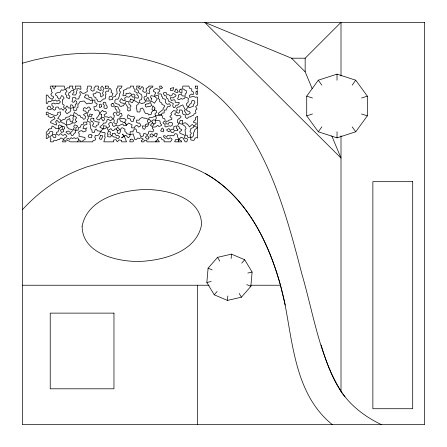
<?xml version="1.0" encoding="UTF-8"?>
<svg xmlns="http://www.w3.org/2000/svg" width="447" height="447" viewBox="0 0 447 447"><rect width="100%" height="100%" fill="white"/><g stroke="black" fill="none" stroke-linecap="round" stroke-linejoin="round"><path stroke-width="0.67" d="M78.784 139.676L77.851 137.765L75.364 138.531L74.358 137.654L72.397 138.598L71.14 137.637L69.57 139.375L68.223 138.369L66.882 139L66.72 140.33L69.682 141.179L70.073 141.844L81.7 141.844L78.784 139.676L77.331 141.844M156.042 141.174L155.992 141.844L156.092 140.503L157.668 139.715L158.031 138.017L160.048 137.263L161.322 137.978L161.73 139.397L164.122 140.252L164.055 141.844L170.424 141.844L171.972 139.632L171.933 138.978L170.279 137.777L168.234 139.067L166.848 137.737L165.178 138.436L163.39 136.609L163.853 135.525L166.865 136.547L167.731 135.447L170.285 135.989L170.983 135.24L173.71 135.86L174.984 133.731L176.425 133.826L177.727 135.218L177.347 136.536L178.923 139.28L181.281 137.195L183.572 138.369L183.521 138.928L185.164 141.844L186.762 141.844L187.511 139.62L187.215 138.827L184.253 137.955L185.119 135.447L180.018 133.217L179.599 131.815L181.622 130.463L181.823 129.619L179.314 128.401L179.258 127.071L177.604 125.942L178.85 123.283L177.342 122.394L177.481 119.908L178.683 118.852L179.191 118.88L181.141 116.863L180.219 115.678L177.593 115.32L176.895 115.907L174.498 114.114L176.571 112.113L178.062 113.253L179.314 112.778L179.443 110.04L181.488 109.984L182.722 111.219L182.236 112.817L183.315 114.466L185.41 114.963L185.22 117.097L186.986 118.634L188.952 116.907L189.696 116.991L193.696 115.024L194.032 113.94L195.965 113.018L195.395 110.353L197.021 109.085L195.602 106.587L197.608 104.972L197.608 97.206L196.35 97.01L195.657 97.351L193.361 96.306L189.573 97.373L189.215 95.68L191.417 94.082L193.205 94.647L193.49 92.11L191.573 91.026L191.925 89.735L191.037 88.439L189.522 88.271L188.93 86.081L182.823 86.081L182.583 88.757L184.225 89.428L184.667 90.104L186.175 90.49L186.617 92.814L185.326 93.853L184.997 96.161L182.069 95.803L181.314 93.976L178.331 95.116L178.772 96.256L177.532 98.854L179.063 99.754L181.119 98.429L182.275 99.189L184.628 98.284L185.153 96.893L188.478 98.441L188.042 100.469L188.293 102.005L186.27 103.939L186.829 105.76L188.304 106.738L190.187 103.81L191.042 103.687L191.981 100.698L192.484 100.273L194.456 100.938L194.926 102.609L193.149 105.011L193.395 106.285L189.411 107.654L188.343 106.839L185.963 109.616L188.109 111.292L189.003 111.225L190.271 112.672L190.12 113.236L187.567 114.845L186.081 114.443L186.142 113.437L184.376 110.795L185.198 109.739L182.75 104.905L180.337 105.945L179.426 107.029L177.956 106.956L176.509 108.258L177.42 109.901L176.453 111.32L173.743 110.56L172.827 111.281L170.849 113.292L171.637 114.644L169.866 116.656L171.788 118.153L171.804 119.5L168.765 120.249L168.553 120.941L165.926 121.388L165.904 123.724L168.413 124.205L169.128 122.344L172.017 122.64L172.654 124.02L172.268 125.249L170.782 126.188L168.988 125.875L165.708 126.97L164.898 126.523L165.077 124.316L163.11 123.243L163.138 122.137L165.206 120.874L164.742 118.712L162.769 118.204L162.568 116.516L161.434 114.913L162.149 113.052L164.155 113.013L164.211 110.152L166.385 109.917L166.971 107.878L167.927 106.403L169.743 106.447L170.447 105.548L169.731 103.782L167.334 104.285L166.273 103.643L165.334 101.983L165.379 99.363L162.635 98.457L162.579 97.195L161.484 96.066L161.423 94.423L160.808 93.87L158.299 94.093L157.69 92.993L159.847 90.914L159.35 89.612L156.478 88.584L154.126 89.294L153.237 91.143L155.768 92.719L154.623 94.943L154.757 96.06L158.054 95.312L158.808 96.714L158.339 98.586L159.78 99.698L159.59 101.603L161.909 103.196L161.848 104.341L164.49 105.548L164.608 106.677L163.099 108.375L163.244 109.403L158.556 113.119L158.881 115.08L161.434 114.913L158.881 115.08L155.455 115.957L152.611 117.315L149.231 117.701L148.683 119.036L151.293 121.143L148.667 123.26L147.298 121.327L148.343 119.204L144.705 117.969L144.264 118.299L142.18 117.46L139.989 118.706L138.883 120.265L136.592 120.053L136.218 122.104L138.246 123.271L139.598 122.953L140.911 125.713L138.671 127.138L137.201 125.49L136.179 125.495L134.759 126.691L134.541 127.943L131.547 127.781L132.005 124.758L128.496 123.059L126.663 125.093L124.601 122.294L123.316 122.562L121.981 121.31L120.494 121.204L119.612 118.813L117.835 119.019L116.997 121.271L117.483 122.104L116.142 124.3L113.678 122.489L114.398 120.735L113.398 118.991L114.477 115.644L113.264 114.734L113.253 113.465L114.231 112.56L116.55 112.979L117.025 115.36L118.639 115.371L120.204 113.164L121.651 113.521L122.059 115.84L120.081 116.818L119.969 118.31L123.07 118.762L123.931 118.231L126.222 119.88L124.601 122.294L126.657 125.093L125.942 125.68L123.808 125.68L122.69 123.959L117.673 126.093L116.237 125.216L113.851 126.562L112.376 125.126L112.353 123.221L110.571 122.238L108.962 123.333L108.621 124.26L109.621 125.942L109.47 126.669L107.124 127.887L108.202 130.451L110.912 128.602L112.426 130.569L113.856 130.401L114.801 129.015L116.036 129.032L117.617 130.736L117.053 132.195L118.349 133.524L119.712 133.295L120.724 130.591L120.277 129.736L121.668 127.853L122.461 127.786L124.981 129.25L124.78 131.329L126.4 132.63L126.663 133.631L129.988 134.553L133.245 133.999L134.804 139.503L135.944 139.777L137.927 137.983L139.375 138.598L140.727 137.704L143.364 139.19L141.23 140.716L141.353 141.844L144.012 141.844L144.191 140.431L146.722 140.157L146.873 141.844L159.467 141.844L157.668 139.715M206.844 282.482L208.101 268.183L217.527 257.355L231.512 254.136L244.721 259.752L252.108 272.061L250.851 286.359L241.425 297.188L227.434 300.406L214.225 294.791L206.844 282.482L211.163 281.487M227.434 300.406L227.825 295.992M231.127 258.556L231.512 254.136M54.249 88.942L55.819 86.081M85.869 128.904L86.087 130.921L83.075 131.96L81.874 130.58L79.035 131.446L78.56 132.876L79.236 133.815L78.99 136.324L84.857 137.408L85.204 139.308L82.874 140.57L82.382 141.844L92.864 141.844L92.803 140.861L95.502 139.861L95.714 138.637L94.798 137.497L95.256 135.385L97.535 135.614L99.111 134.446L100.776 131.485L102.754 132.681L104.486 132.273L105.162 133.139L104.676 136.469L105.28 136.989L103.81 141.844L113.678 141.844L113.588 140.023L115.907 139.654L117.259 141.844L119.064 139.911L121.685 140.375L121.606 141.844L126.54 141.844L124.21 136.095L122.4 134.161L124.177 136.089L121.612 137.827L125.881 135.206L128.188 137.71L128.641 137.665L129.96 136.089L130.228 131.681L133.044 131.871L133.066 130.535L134.933 128.708L136.246 129.423L136.592 131.988L139.917 133.228L139.933 134.592L141.012 136.804L143.616 135.799L143.576 134.05L144.096 133.245L147.253 134.569L148.505 133.592L148.538 131.776L150.075 130.999L152.103 131.977L153.477 131.206L153.813 130.189L152.22 128.166L152.477 127.199L155.679 126.892L157.763 125.322L159.026 126.523L161.507 125.445L161.49 124.484L160.294 123.562L160.004 121.193L159.009 120.506L155.366 120.237L155.908 122.903L154.081 123.987L152.276 126.624L150.371 125.21L152.455 122.897L151.846 121.193L153.187 119.857L155.327 120.187L156.4 117.997L154.902 113.862L156.83 112.309L156.506 110.711L154.595 109.928L153.22 110.504L151.175 112.644L151.449 114.158L148.6 115.013L147.901 113.555L145.526 113.499L144.051 111.202L143.873 109.699L142.308 107.956L140.235 108.995L140.107 111.381L139.442 112.046L137.173 111.901L136.665 108.532L136.223 108.202L136.665 105.246L137.933 104.637L138.581 102.95L133.932 100.307L134.949 97.653L138.05 98.234L138.553 97.172L138.441 96.105L136.771 94.546L137.285 92.853L134.592 91.395L135.139 89.529L133.754 88.389L133.541 86.081L130.546 86.081L130.094 87.891L127.16 88.093L125.87 89.724L125.121 89.601L123.378 90.495L123.73 93.434L123.121 94.066L122.947 95.781L125.836 95.597L126.143 93.222L128.35 93.602L129.323 92.976L130.513 93.25L131.379 94.434L133.793 94.099L134.96 95.284L134.67 97.133L132.429 96.993L131.278 94.999L128.837 97.267L126.786 96.647L124.657 98.061L125.272 100.614L123.148 100.525L121.422 98.541L119.628 101.151L120.807 102.676L124.618 103.603L123.456 105.805L121.975 105.894L121.333 106.604L119.332 105.743L119.07 104.319L117.002 103.995L114.845 102.816L114.929 100.43L116.119 99.072L118.002 99.178L118.863 97.351L119.656 95.15L119.377 94.077L120.422 92.63L120.461 91.942L119.321 90.741L119.651 88.674L121.042 88.176L122.042 86.081L117.796 86.081L117.896 87.556L116.522 88.785L117.17 93.557L115.745 95.049L115.516 96.362L112.588 97.267L112.694 99.463L109.716 99.899L109.001 99.145L109.208 97.027L110.057 96.189L111.767 96.524L112.99 93.63L110.929 92.227L111.588 90.937L110.549 88.674L109.129 88.651L108.532 91.283L106.481 91.121L105.408 92.16L106.084 94.172L105.358 95.429L105.81 96.96L105.134 98.832L103.503 99.01L100.189 101.849L97.876 101.486L97.139 99.664L96.083 99.016L95.826 97.586L94.177 96.965L92.942 94.01L95.518 93.552L96.479 91.808L99.256 92.574L100.72 93.725L100.676 96.731L101.307 96.815L103.536 95.189L102.514 93.205L103.341 91.445L102.816 90.467L104.05 88.534L102.156 86.081L100.659 87.623L101.273 90.165L100.29 90.618L97.714 88.903L98.692 87.551L98.329 86.081L95.205 86.081L95.043 87.031L94.032 87.886L94.228 90.4L92.758 91.205L90.948 90.121L90.758 89.087L91.618 87.785L91.11 86.081L87.629 86.081L87.556 88.243L86.897 88.992L87.428 91.389L84.88 92.998L82.6 93.462L80.644 91.445L79.795 91.987L80.421 95.205L79.052 96.479L79.281 97.552L78.46 99.01L75.839 98.938L75.353 97.602L72.889 97.329L72.006 101.849L73.844 102.341L75.197 100.413L76.772 101.631L76.862 103.743L75.403 104.112L75.062 107.146L70.548 108.353L70.849 110.118L69.961 112.024L69.229 112.041L67.123 113.806L65.094 111.577L66.67 109.789L65.391 108.297L66.704 106.129L67.117 106.084L68.648 108.068L70.173 108.001L70.509 105.146L71.028 104.749L72.442 105.185L73.615 107.559L73.822 110.325L74.398 110.979L76.621 110.035L76.85 107.984L78.001 107.302L77.89 104.19L78.566 103.961L80.024 101.564L84.153 101.005L86.791 103.972L89.093 103.017L90.031 103.698L92.585 102.911L92.417 100.24L94.814 100.106L95.032 102.838L96.736 103.33L97.155 104.374L96.306 106.213L93.898 106.671L94.44 109.794L95.194 110.549L96.865 109.828L98.821 110.945L99.664 113.253L102.581 110.264L103.52 111.493L105.95 111.683L106.487 113.398L104.073 114.801L104.833 116.756L107.766 117.013L108.241 117.555L110.957 116.745L112.812 118.885L110.437 120.874L108.085 119.042L106.872 120.193L106.9 121.416L105.475 123.126L103.598 123.065L102.659 124.691L100.083 126.613L100.05 127.518L103.978 129.032L106.632 127.618L106.073 126.121L103.402 125.68L103.268 128.641L100.692 131.278L97.463 130.803L96.222 129.043L95.177 129.624L94.116 132.675L92.127 132.172L91.752 129.39L90.752 128.932L90.545 125.026L89.981 124.635L90.149 122.26L87.388 121.321L87.266 119.729L88.294 118.69L88.182 116.287L87.511 115.868L87.12 113.069L88.081 112.566L88.506 110.476L90.629 109.649L90.596 108.934L89.014 107.051L88.093 107.101L86.718 108.571L84.444 107.604L83.31 108.655L83.176 110.348L83.505 110.822L85.478 111.035L86.606 112.901L83.533 114.443L83.667 114.98L85.545 116.382L85.07 118.751L83.583 119.31L82.203 117.567L80.873 117.477L79.801 115.209L78.286 115.404L76.705 113.884L74.163 112.415L73.386 115.812L70.81 114.957L69.201 116.745L65.726 117.5L65.525 118.796L63.955 119.533L63.329 119.366L60.842 121.092L60.021 119.377L57.635 118.449L60.669 114.398L60.401 111.929L57.713 112.454L57.808 114.404L56.328 115.404L54.137 115.225L50.818 114.181L50.438 113.694L48.946 113.622L47.823 112.147L46.248 112.247L46.248 114.818L48.248 114.633L48.159 116.516L51.154 117.846L53.858 116.371L55.037 118.734L52.299 120.193L50.684 121.578L50.483 122.573L56.272 125.093L56.741 123.573L55.584 121.947L56.741 120.114L59.093 122.573L60.798 121.618L62.848 123.137L63.334 123.003L66.547 125.199L67.307 127.658L68.687 128.289L68.983 128.937L71.721 129.395L72.336 130.021L72.129 131.312L70.682 132.519L68.251 130.988L66.435 131.574L65.927 132.234L68.363 134.201L70.542 133.34L71.52 135.435L72.995 135.368L74.543 132.988L75.387 132.915L75.845 130.323L72.99 129.68L74.331 127.535L73.705 126.417L74.861 124.814L77.398 125.886L77.599 126.713L75.817 127.758L75.973 130.217L78.119 130.206L78.605 127.401L80.27 127.289L81.337 124.674L83.231 124.3L83.734 122.165L86.735 122.053L86.953 124.244L84.058 125.216L83.002 128.462L85.869 128.904L86.891 127.747M306.715 96.15L318.292 80.214L337.021 74.129L355.751 80.214L367.328 96.15L367.328 115.846L355.751 131.776L337.021 137.86L318.292 131.776L306.715 115.846L306.715 96.15L312.503 98.033M318.292 131.776L321.868 126.853M352.175 85.142L355.751 80.214M214.225 294.791L217.136 291.444M241.81 263.099L244.721 259.752M116.036 129.032L117.678 127.233L119.83 129.686L117.617 130.736M22.35 209.744C33.374 197.764 46.035 187.232 60.121 179.035A145.756 145.756 0 0 1 78.141 170.151L86.388 167.038L103.486 162.177A166.904 166.904 0 0 1 130.016 158.389C158.624 156.707 188.371 162.2 212.666 177.973C233.954 191.975 249.856 212.794 261.406 235.251C271.837 255.762 279.135 277.743 284.163 300.166C293.042 343.603 295.048 394.517 332.35 424.65M331.791 135.888L341.005 158.054L204.687 22.35L291.511 58.199L305.156 58.199L341.005 22.35L341.005 76.057M306.715 115.846L312.503 113.963M361.539 98.033L367.328 96.15M22.35 63.206L34.067 60.043L46.002 57.473L58.099 55.512A246.917 246.917 0 0 1 94.809 53.254C126.361 53.785 158.143 60.155 186.421 74.459C213.085 87.869 234.597 109.833 250.242 135.011C276.442 177.476 289.46 226.171 301.881 274.039C313.537 313.805 319.331 356.734 341.72 392.377M247.783 273.056L252.108 272.061M22.35 285.242L209.107 285.242M250.666 285.242L280.453 285.236L285.242 305.156M361.539 113.963L367.328 115.846M208.101 268.183L212.185 269.921M246.766 284.627L250.851 286.359M381.425 424.65C366.054 417.297 351.8 406.792 341.961 392.723M205.575 173.71C246.414 196.747 268.384 241.682 280.453 285.236M152.455 122.897L154.081 123.987M291.511 58.199L305.156 71.783L312.123 88.556M344.989 396.768C333.054 381.66 326.696 363.16 321.086 344.989M318.292 80.214L321.868 85.142M352.175 126.853L355.751 131.776M217.527 257.355L219.807 261.16M239.139 293.383L241.425 297.188M52.562 86.081L53.366 88.707M341.005 135.782L341.005 391.332M337.021 74.129L337.021 80.214M337.021 131.776L337.021 137.86M305.156 58.199L305.156 71.783M197.328 285.242L197.328 424.65M82.125 226.243C82.287 253.672 116.969 261.629 138.849 261.473C162.764 260.651 196.384 252.091 201.563 224.74C201.407 197.311 166.72 189.355 144.839 189.511C120.925 190.333 87.305 198.893 82.125 226.243M62.552 99.955L62.407 104.022L64.262 105.241L63.552 107.23L64.552 108.185L63.25 110.303L61.334 108.576L59.959 109.241L59.177 108.889L58.16 107.006L55.769 107.185L55.674 109.264L54.288 110.28L52.349 108.638L53.595 106.889L51.919 105.47L51.874 103.603L53.685 103.056L55.232 103.978L56.948 103.128L58.479 103.9L60.496 102.005L58.915 100.044L56.953 101.262L55.428 99.949L53.796 100.921L52.338 100.089L50.667 101.659L48.706 101.123L47.315 103.486L46.248 103.425L46.248 95.043L47.717 95.217L49.237 97.575L52.126 99.268L53.713 97.412L53.344 96.362L51.673 95.96L50.807 94.289L52.333 92.63L51.304 91.037L51.852 89.277L50.17 88.266L50.572 86.081L64.267 86.081L65.178 89.389L62.954 90.294L61.334 89.825L60.043 92.311L58.127 92.423L55.909 93.283L55.35 94.825L57.423 96.306L57.294 97.329L59.144 98.999L60.267 98.536L61.552 95.602L62.809 96.105L64.128 98.15L62.552 99.955M48.46 129.585L48.444 130.088L46.248 132.278L46.248 138.536L46.957 138.609L49.025 136.782L47.466 134.206L49.5 133.212L49.818 131.541L51.83 131.217L52.869 132.133L52.444 134.463L55.657 134.715L55.847 137.128L55.059 137.564L53.428 137.263L52.131 134.955L49.734 136.877L51.053 139.151L50.394 139.984L50.511 141.844L53.316 141.844L53.584 140.704L54.813 140.162L56.506 140.688L57.724 139.531L59.384 139.632L60.58 138.073L61.211 137.967L63.407 139.285L64.709 137.888L65.58 137.799L66.933 136.145L64.949 134.178L63.725 135.162L62.485 135.24L60.853 133.703L60.177 133.826L58.892 135.307L56.272 134.083L56.462 132.385L58.026 131.792L59.093 129.507L58.289 125.791L59.501 124.842L62.038 126.143L64.178 126.607L64.737 128.568L63.116 129.664L63.781 131.636L61.474 132.496L60.451 130.049L62.513 129.367L62.004 126.227L58.769 128.747L55.484 128.429L55.272 127.669L52.495 126.065L52.003 126.272L51.489 128.641L49.198 128.859L48.46 129.585M93.825 118.438L93.764 120.629L96.178 121.729L99.212 122.215L98.184 124.881L96.451 125.35L95.837 127.227L93.138 126.63L92.484 125.121L93.641 123.819L92.607 121.679L91.093 121.511L90.59 119.125L91.574 118.036L93.825 118.438M179.079 102.665L179.04 103.805L177.303 105.313L176.034 105.095L174.783 107.671L173.43 107.52L172.665 105.755L173.369 103.581L168.547 101.106L167.821 98.625L166.815 98.357L166.116 95.781L164.546 95.77L163.351 93.54L163.831 92.563L166.228 92.523L166.899 94.68L168.927 94.803L170.173 96.105L172.374 94.814L172.726 93.82L173.397 93.445L176.107 95.2L175.621 96.306L173.978 97.155L173.715 97.809L170.24 97.737L171.307 100.525L174.157 99.675L175.045 100.374L175.269 102.346L179.079 102.665M182.415 120.617L182.236 123.501L185.471 122.735L186.656 124.026L187.265 123.981L189.578 126.954L191.869 124.668L192.618 124.674L193.73 125.825L196.155 124.456L196.149 123.042L193.657 122.528L193.473 121.556L195.657 119.64L195.283 118.343L195.641 117.421L197.608 116.321L197.608 127.345L193.825 126.194L193.573 127.378L190.701 128.624L190.847 129.669L189.919 131.334L191.461 133.29L190.059 134.899L190.662 137.106L187.896 137.441L187.103 135.245L185.511 135.167L185.047 129.731L186.142 128.44L185.092 126.361L181.873 123.964L181.348 124.143L179.292 123.204L180.247 120.349L182.415 120.617M150.114 88.132L150.036 89.07L149.002 90.4L149.806 92.417L149.387 93.574L146.778 92.92L146.404 96.312L145.314 96.261L144.04 97.172L144.347 99.81L145.756 100.525L147.577 97.468L148.287 97.731L149.471 101.016L145.973 101.039L144.135 103.028L142.532 103.173L142.012 103.659L139.252 102.57L139.721 100.061L141.425 99.67L142.023 96.965L141.66 94.881L138.212 92.333L138.481 90.998L136.369 89.003L137.028 87.847L136.497 86.081L140.017 86.081L138.391 87.808L140.067 89.417L142.001 86.444L143.733 88.171L142.587 91.054L144.42 92.333L146.007 91.959L146.711 90.618L145.996 88.752L148.912 86.746L148.801 86.081L153.003 86.081L152.466 87.456L150.114 88.132M190.903 137.307L190.713 139.911L193.719 140.431L194.479 139.704L194.568 138.833L196.127 137.525L197.608 138.006L197.608 127.496L194.736 129.775L194.624 130.943L193.205 133.396L193.802 134.592L192.724 136.938L190.903 137.307M196.099 91.708L195.892 93.848L196.563 94.373L197.608 94.272L197.608 90.68L196.099 91.708M69.833 86.081L69.592 88.148L67.486 87.673L65.575 89.506L67.011 91.283L65.245 93.177L65.446 94.362L66.894 95.434L66.508 97.273L69.218 98.809L69.928 96.194L68.307 94.926L69.095 92.445L70.24 92.328L71.168 90.819L73.61 90.445L74.062 92.054L72.487 94.161L72.587 94.798L75.426 95.082L76.566 93.322L76.158 92.59L77.169 90.283L76.912 89.104L78.035 88.567L80.924 89.355L80.756 86.081L75.258 86.081L75.979 88.674L73.889 89.763L72.23 87.953L72.978 86.081L69.833 86.081M133.759 119.003L133.491 121.299L131.507 121.383L130.647 120.545L130.362 118.919L127.87 118.55L127.529 115.946L128.16 114.672L131.172 116.667L133.971 116.538L134.921 117.98L133.759 119.003M105.492 86.081L105.213 88.227L106.246 88.662L108.325 88.014L108.314 86.081L105.492 86.081M101.648 114.622L101.268 117.494L104.162 117.662L104.419 119.835L103.095 120.958L100.91 117.885L99.122 120.064L96.926 119.031L96.53 118.064L97.977 116.561L99.821 113.566L101.648 114.622M115.035 106.755L114.929 107.47L115.807 109.582L116.723 109.94L117.114 112.219L119.623 112.186L120.003 110.56L118.69 108.956L118.019 107.034L116.209 106.235L115.035 106.755M145.884 124.182L145.599 126.115L142.291 125.965L142.615 128.183L144.191 129.272L144.683 129.144L145.962 126.59L147.007 126.769L148.885 124.305L148.627 123.808L145.884 124.182M177.872 129.686L177.733 130.613L174.162 130.552L173.844 132.139L171.81 132.636L170.296 130.736L168.675 131.753L166.876 130.412L166.714 129.691L168.932 128.568L170.408 130.233L172.196 129.172L173.777 129.501L173.827 126.473L176.235 125.993L176.615 126.21L176.341 127.993L177.872 129.686M170.765 88.327L170.402 90.462L172.911 90.478L173.766 87.59L170.765 88.327M128.043 107.571L127.535 110.325L128.859 111.079L130.485 110.331L129.904 107.537L131.032 106.123L130.653 105.257L129.138 104.564L128.669 101.743L126.121 101.234L125.3 103.296L128.043 107.571M154.936 108.079L154.595 109.928L153.215 110.526L151.963 109.381L152.718 105.928L153.092 105.878L154.936 108.079M195.613 86.081L195.222 88.076L197.608 89.182L197.608 86.081L195.613 86.081M91.987 135.424L91.579 137.475L88.869 137.346L88.137 136.251L88.987 134.821L91.261 134.452L91.987 135.424M145.476 104.57L145.18 106.045L146.443 107.179L148.203 106.308L149.443 106.732L151.723 105.509L150.443 102.525L147.979 104.011L147.13 103.654L145.476 104.57M130.206 139.688L129.764 141.844L133.094 141.844L133.586 140.302L131.681 139.045L130.206 139.688M108.018 134.474L107.531 136.564L110.163 137.056L111.588 135.676L109.901 134.128L110.593 132.116L108.448 131.01L107.504 133.614L108.018 134.474M76.431 121.752L74.459 123.126L72.554 122.662L72.213 123.238L69.173 124.635L66.866 124.914L66.352 121.763L66.916 121.036L66.866 120.109L69.754 118.55L70.162 121.277L72.313 122.154L73.342 119.181L72.822 118.427L73.599 116.131L74.979 116.086L76.705 117.807L75.219 119.539L76.431 121.752M178.845 139.553L178.303 141.844L178.856 139.57L175.587 139.581L174.621 141.844L181.756 141.844L181.588 141.09L178.856 139.57M103.324 102.871L103.034 104.028L104.397 105.587L103.866 107.369L104.129 108.101L106.302 108.666L107.353 107.291L106.665 105.213L106.012 104.928L105.727 102.704L104.676 102.167L103.324 102.871M157.21 133.971L156.433 136.961L153.628 135.223L155.422 133.256L156.249 133.251L157.21 133.971M163.825 130.032L163.395 131.647L162.971 131.82L160.635 130.859L161.831 128.378L162.574 127.959L163.825 130.032M149.002 137.402L148.505 139.023L147.51 139.218L145.331 137.162L147.175 135.407L149.002 137.402M151.622 98.524L150.639 101.715L152.371 101.642L154.388 103.24L157.366 98.815L154.601 96.429L151.075 95.613L150.466 97.245L151.622 98.524M100.474 135.475L99.43 138.754L100.871 139.481L101.391 139.302L102.832 136.179L102.072 135.469L100.474 135.475M112.678 133.625L111.996 135.631L113.527 136.905L116.226 137.313L116.723 138.363L118.338 138.503L119.679 136.804L117.857 135.273L116.868 135.681L115.231 134.53L115.03 133.172L112.678 133.625M180.152 89.255L179.113 91.657L181.499 93.043L181.974 92.697L181.94 89.115L180.152 89.255M63.474 139.654L62.384 141.844L65.899 141.844L65.882 140.984L63.474 139.654M130.703 99.038L129.58 101.301L132.234 102.788L133.754 100.357L130.703 99.038M153.416 135.273L152.271 137.134L150.186 136.542L150.075 134.486L151.857 133.77L153.416 135.273M85.623 94.909L84.343 97.183L87.573 99.033L88.031 98.759L90.735 100.502L92.171 100.05L91.892 98.094L90.758 97.25L88.992 97.424L88.065 95.038L85.623 94.909M175.939 89.109L174.475 91.674L177.414 92.697L178.079 91.914L176.733 89.076L175.939 89.109M162.272 87.752L161.853 88.467L160.026 88.802L159.646 86.081L161.395 86.081L162.272 87.752M92.328 114.706L91.177 116.661L88.757 116.097L90.054 114.002L92.328 114.706M51.271 108.967L50.779 109.599L48.444 109.8L46.963 108.14L48.678 106L50.17 106.542L51.271 108.967M112.253 103.279L110.962 104.866L111.867 106.464L114.209 106.095L113.627 103.648L112.253 103.279M101.625 106.542L99.904 107.71L99.541 107.531L99.256 104.659L100.145 104.084L101.514 104.704L101.625 106.542M424.65 22.35L22.35 22.35L22.35 424.65L424.65 424.65L424.65 22.35M412.698 181.678L372.871 181.678L372.871 408.72L412.698 408.72L412.698 181.678M113.963 313.123L50.232 313.123L50.232 388.801L113.963 388.801L113.963 313.123"/></g></svg>
